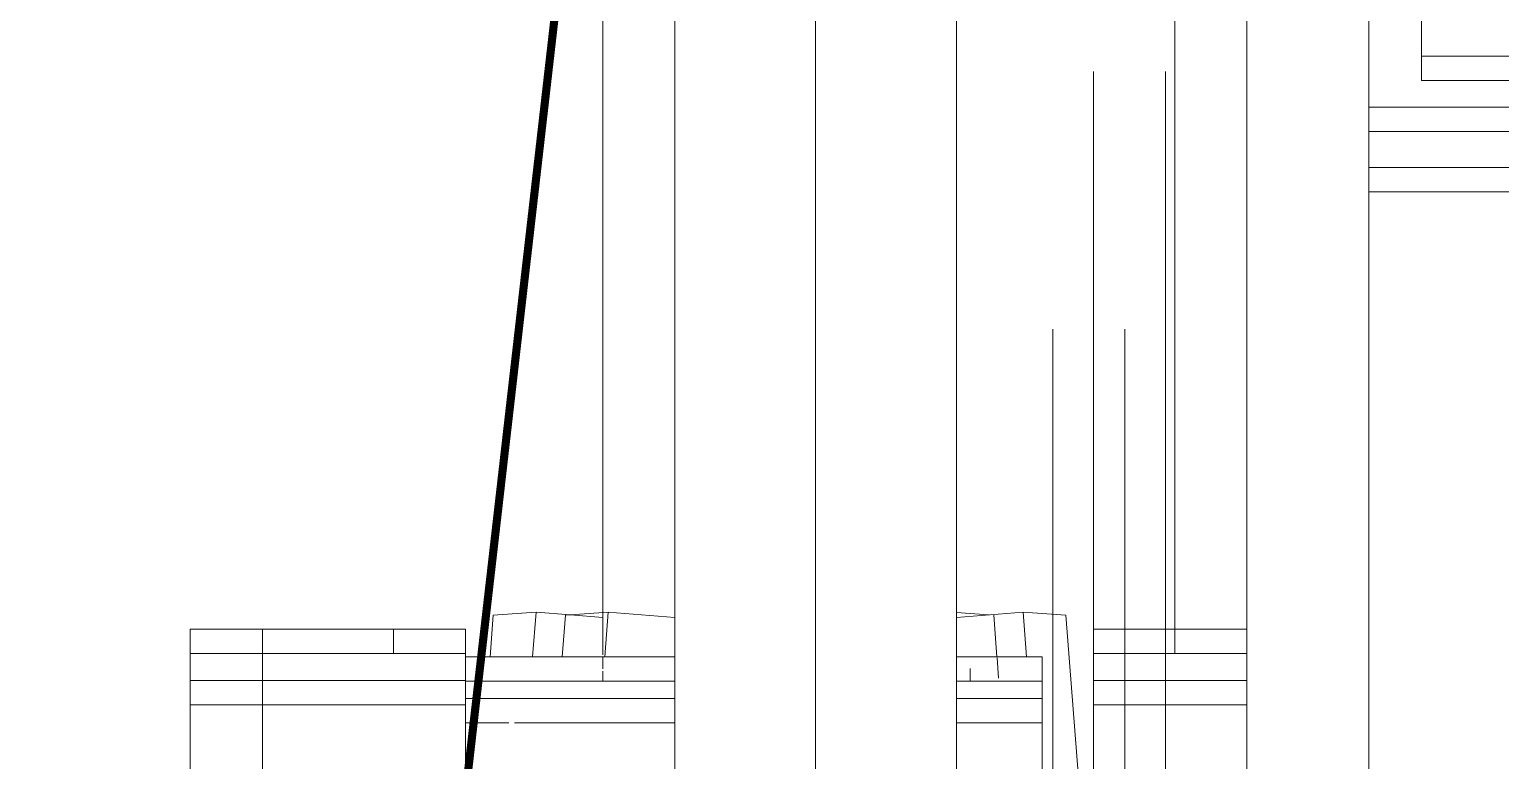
# Model space of a CAD drawing. Header units: millimetres. Extents: x 47511 to 319330, y -16764 to 12078.
# Drawn here: x 98155.7 to 98336.8, y 787.4 to 877.4 of the extents above; entities that cross this region are included whole.
import ezdxf

# ---------------------------------------------------------------- set-up
doc = ezdxf.new("R2010")
doc.units = ezdxf.units.MM
doc.linetypes.add('Dash - Tight', pattern=[4.5, 3, -1.5])
doc.layers.add('A-GENM', color=7, linetype='Continuous', lineweight=5)
doc.layers.add('E-LUM-CIRC', color=5, linetype='Dash - Tight', lineweight=30)
doc.layers.add('G-IMPT', color=7, linetype='Continuous', lineweight=13, true_color=0xc0c0c0)

# ---------------------------------------------------------------- blocks, each defined once
blk = doc.blocks.new('Bicycle_ATB_10197 - Bike ATB2_skp_-8137461-S_1000_LB_Basement')
at = {"layer": 'G-IMPT', "lineweight": 5}
for p, q in [((92.33, 0), (97.98, 0)), ((97.98, 0), (103.28, 0)), ((101.15, 0), (98.33, 0)), ((100.45, 0), (98.42, 0)), ((103.97, 0), (101.43, 0)), ((104.26, 0), (102.35, 0)), ((103.28, 0), (107.75, 0)), ((107.75, 0), (103.97, 0)), ((106.17, 0), (104.26, 0)), ((104.76, 0), (106.17, 0)), ((104.76, 0), (107.75, 0)), ((107.75, 0), (104.76, 0)), ((107.75, 0), (106.17, 0)), ((106.17, 0), (107.75, 0))]:
    blk.add_line(p, q, dxfattribs=at)
at = {"layer": 'G-IMPT', "lineweight": 5, "flags": 128}
for points in [[(75.4, 0), (81.05, 0), (86.69, 0), (92.33, 0)], [(92.69, 0), (89.69, 0), (86.69, 0), (83.69, 0)], [(92.33, 0), (90.92, 0), (89.51, 0), (88.1, 0), (86.69, 0)], [(98.42, 0), (96.39, 0), (94.36, 0), (92.33, 0)], [(98.33, 0), (95.51, 0), (92.69, 0)], [(119.19, 0), (115.38, 0), (111.58, 0), (107.78, 0)], [(107.78, 0), (111.58, 0), (115.38, 0), (119.19, 0)], [(116.8, 0), (114.62, 0), (112.44, 0), (110.26, 0), (108.08, 0)], [(108.08, 0), (110.26, 0), (112.44, 0), (114.62, 0), (116.8, 0)], [(119.19, 0), (113.89, 0), (108.58, 0)], [(108.58, 0), (113.89, 0), (119.19, 0)], [(113.17, 0), (119, 0), (124.83, 0), (130.65, 0), (136.48, 0)], [(136.48, 0), (130.65, 0), (124.83, 0), (119, 0), (113.17, 0)], [(119.17, 0), (117.67, 0), (116.17, 0), (114.67, 0), (113.17, 0)], [(113.17, 0), (114.67, 0), (116.17, 0), (117.67, 0), (119.17, 0)], [(118.68, 0), (118.21, 0), (117.74, 0), (117.27, 0), (116.8, 0)], [(116.8, 0), (117.27, 0), (117.74, 0), (118.21, 0), (118.68, 0)], [(126.3, 0), (124.4, 0), (122.49, 0), (120.58, 0), (118.68, 0)], [(118.68, 0), (120.58, 0), (122.49, 0), (124.4, 0), (126.3, 0)], [(119.17, 0), (119.69, 0), (120.21, 0), (120.74, 0), (121.26, 0)], [(121.26, 0), (120.74, 0), (120.21, 0), (119.69, 0), (119.17, 0)], [(126.3, 0), (127.86, 0), (129.41, 0), (130.97, 0), (132.52, 0)], [(132.52, 0), (130.97, 0), (129.41, 0), (127.86, 0), (126.3, 0)], [(132.52, 0), (135.21, 0), (137.9, 0), (140.58, 0), (143.27, 0)], [(143.27, 0), (140.58, 0), (137.9, 0), (135.21, 0), (132.52, 0)], [(136.48, 0), (139.3, 0), (142.13, 0), (144.95, 0), (147.77, 0)], [(147.77, 0), (144.95, 0), (142.13, 0), (139.3, 0), (136.48, 0)], [(143.27, 0), (142.74, 0), (142.22, 0), (141.69, 0), (141.16, 0)], [(141.16, 0), (142.72, 0), (144.27, 0), (145.83, 0), (147.38, 0)], [(147.38, 0), (145.83, 0), (144.27, 0), (142.72, 0), (141.16, 0)], [(141.16, 0), (141.69, 0), (142.22, 0), (142.74, 0), (143.27, 0)], [(147.38, 0), (148.4, 0), (149.41, 0), (150.43, 0), (151.44, 0)], [(151.44, 0), (150.43, 0), (149.41, 0), (148.4, 0), (147.38, 0)], [(147.77, 0), (148.75, 0), (149.73, 0), (150.71, 0), (151.69, 0)], [(151.69, 0), (150.71, 0), (149.73, 0), (148.75, 0), (147.77, 0)], [(151.44, 0), (154.31, 0), (157.18, 0), (160.05, 0), (162.92, 0)], [(162.92, 0), (160.05, 0), (157.18, 0), (154.31, 0), (151.44, 0)], [(162.92, 0), (161.46, 0), (160, 0), (158.54, 0), (157.08, 0)], [(157.08, 0), (158.1, 0), (159.11, 0), (160.13, 0), (161.14, 0)], [(161.14, 0), (160.13, 0), (159.11, 0), (158.1, 0), (157.08, 0)], [(157.08, 0), (158.54, 0), (160, 0), (161.46, 0), (162.92, 0)], [(161.14, 0), (161.49, 0), (161.85, 0), (162.2, 0), (162.55, 0)], [(162.55, 0), (162.2, 0), (161.85, 0), (161.49, 0), (161.14, 0)], [(162.55, 0), (165.26, 0), (167.96, 0), (170.67, 0), (173.38, 0)], [(173.38, 0), (170.67, 0), (167.96, 0), (165.26, 0), (162.55, 0)], [(173.38, 0), (171.16, 0), (168.94, 0), (166.73, 0), (164.51, 0)], [(164.51, 0), (164.86, 0), (165.21, 0), (165.57, 0), (165.92, 0)], [(165.92, 0), (165.57, 0), (165.21, 0), (164.86, 0), (164.51, 0)], [(164.51, 0), (166.73, 0), (168.94, 0), (171.16, 0), (173.38, 0)]]:
    blk.add_lwpolyline(points, dxfattribs=at)
blk = doc.blocks.new('Bicycle_ATB_10197 - Bike ATB2_skp_-8137463-S_1000_LB_Basement')
at = {"layer": 'G-IMPT', "lineweight": 5}
for p, q in [((486.24, 15), (481.69, 15)), ((481.69, 15), (486.24, 15)), ((490.73, 15), (486.24, 15)), ((486.24, 15), (490.73, 15)), ((504.19, 15), (499.7, 15)), ((499.7, 15), (504.19, 15))]:
    blk.add_line(p, q, dxfattribs=at)
at = {"layer": 'G-IMPT', "lineweight": 5, "flags": 128}
for points in [[(499.59, 15), (495.21, 15), (490.73, 15)], [(490.73, 15), (495.21, 15), (499.59, 15)], [(518.82, 15), (515.16, 15), (511.51, 15), (507.85, 15), (504.19, 15)], [(504.19, 15), (507.85, 15), (511.51, 15), (515.16, 15), (518.82, 15)], [(528.37, 15), (525.98, 15), (523.6, 15), (521.21, 15), (518.82, 15)], [(518.82, 15), (521.21, 15), (523.6, 15), (525.98, 15), (528.37, 15)], [(531.69, 15), (530.86, 15), (530.03, 15), (529.2, 15), (528.37, 15)], [(528.37, 15), (529.2, 15), (530.03, 15), (530.86, 15), (531.69, 15)]]:
    blk.add_lwpolyline(points, dxfattribs=at)
blk.add_blockref('Bicycle_ATB_10197 - Bike ATB2_skp_-8137461-S_1000_LB_Basement', (390, 10))
blk = doc.blocks.new('Bicycle_ATB_10197 - Bike ATB2_skp_pedal-8137455-S_1000_LB_Basement')
at = {"layer": 'G-IMPT', "lineweight": 5}
for p, q in [((0, 110), (0, 118.88)), ((6.32, 118.88), (6.32, 110)), ((6.32, 110), (0, 110)), ((24.5, 110), (6.32, 110))]:
    blk.add_line(p, q, dxfattribs=at)
blk = doc.blocks.new('Bicycle_ATB_10197 - Bike ATB2_skp_-V16-S_1000_LB_Basement')
at = {"layer": 'G-IMPT', "lineweight": 5}
for p, q in [((52.28, 108.02), (55.26, 108.02)), ((55.26, 108.02), (76.99, 108.02)), ((76.99, 105.67), (76.99, 108.02)), ((76.99, 99.14), (76.99, 104.92)), ((55.26, 101.52), (52.28, 101.52)), ((66.26, 101.52), (55.26, 101.52)), ((66.26, 101.52), (63.28, 101.52)), ((63.28, 101.52), (63.28, 99.14)), ((70.71, 101.52), (66.26, 101.52)), ((70.71, 101.52), (66.26, 101.52)), ((70.71, 99.14), (70.71, 101.52)), ((16.7, 6.5), (13.71, 6.5)), ((27.28, 6.5), (16.7, 6.5)), ((23.76, 6.5), (27.28, 6.5)), ((50.71, 6.5), (47.73, 6.5)), ((47.73, 6.5), (50.71, 6.5)), ((63.28, 6.5), (51.24, 6.5)), ((16.7, 0), (13.71, 0)), ((27.28, 0), (16.7, 0)), ((50.71, 0), (47.73, 0)), ((63.28, 0), (51.24, 0))]:
    blk.add_line(p, q, dxfattribs=at)
blk = doc.blocks.new('Bicycle_ATB_10197 - Bike ATB2_skp_pedal-V17-S_1000_LB_Basement')
at = {"layer": 'A-GENM', "flags": 128}
for points in [[(20.96, 135), (23.23, 135), (25.51, 135), (27.78, 135), (30.05, 135)], [(30.05, 135), (30.05, 132.5), (30.05, 130), (30.05, 127.5), (30.05, 126.12)]]:
    blk.add_lwpolyline(points, dxfattribs=at)
at = {"layer": 'G-IMPT', "lineweight": 5}
for p, q in [((33.04, 135), (30.05, 135)), ((36.37, 135), (33.21, 135)), ((36.37, 126.12), (36.37, 135)), ((36.37, 125), (39.35, 125)), ((39.35, 125), (115.9, 125))]:
    blk.add_line(p, q, dxfattribs=at)
at = {"layer": 'G-IMPT', "lineweight": 5, "flags": 128}
for points in [[(20.96, 135), (23.23, 135), (25.51, 135), (27.78, 135), (30.05, 135)], [(30.05, 135), (30.05, 132.5), (30.05, 130), (30.05, 127.5), (30.05, 126.12)]]:
    blk.add_lwpolyline(points, dxfattribs=at)
blk.add_blockref('Bicycle_ATB_10197 - Bike ATB2_skp_-V16-S_1000_LB_Basement', (93.17, 1.98))
blk = doc.blocks.new('Bicycle_ATB_10197 - BikeATB2D_dwg_Bike ATB2_skp_-2260-Ref_ Level-8137506-S_1000_LB_Basement')
at = {"layer": 'G-IMPT', "lineweight": 5}
for p, q in [((49.29, 108.02), (52.28, 108.02)), ((52.28, 101.52), (49.29, 101.52)), ((63.28, 101.52), (63.28, 99.14)), ((76.99, 99.14), (76.99, 0)), ((13.71, 92.64), (13.71, 6.5)), ((13.71, 6.5), (24.29, 6.5)), ((44.74, 6.5), (47.73, 6.5)), ((48.26, 6.5), (60.29, 6.5)), ((13.71, 0), (10.73, 0)), ((24.29, 0), (13.71, 0)), ((47.73, 0), (44.74, 0)), ((60.29, 0), (48.26, 0)), ((76.44, 0), (74, 0))]:
    blk.add_line(p, q, dxfattribs=at)
at = {"layer": 'G-IMPT', "lineweight": 5, "flags": 128}
for points in [[(52.28, 108.02), (76.99, 108.02), (76.99, 99.14)], [(70.71, 99.14), (70.71, 101.52), (52.28, 101.52)]]:
    blk.add_lwpolyline(points, dxfattribs=at)
blk = doc.blocks.new('Bicycle_ATB_10197 - BikeATB2D_dwg_Bike ATB2_skp_pedal-2261-Ref_ Level-8137507-S_1000_LB_Basement')
at = {"layer": 'G-IMPT', "lineweight": 5}
blk.add_line((36.37, 125), (33.38, 125), dxfattribs=at)
at = {"layer": 'G-IMPT', "lineweight": 5, "flags": 128}
for points in [[(0, 126.12), (0, 135), (11.87, 135), (14.14, 135), (16.41, 135), (18.69, 135), (20.96, 135), (23.23, 135), (25.51, 135), (27.78, 135), (30.05, 135), (30.05, 132.5), (30.05, 130), (30.05, 127.5), (30.05, 126.12)], [(30.05, 126.12), (30.05, 127.5), (30.05, 130), (30.05, 132.5), (30.05, 135), (27.78, 135), (25.51, 135), (23.23, 135), (20.96, 135), (18.69, 135), (16.41, 135), (14.14, 135), (11.87, 135), (11.87, 132.5), (11.87, 130), (11.87, 127.5), (11.87, 126.12)], [(36.37, 126.12), (36.37, 135), (33.21, 135), (30.05, 135)], [(115.9, 116.12), (115.9, 117.5), (115.9, 121.25), (115.9, 125), (36.37, 125)]]:
    blk.add_lwpolyline(points, dxfattribs=at)
blk.add_blockref('Bicycle_ATB_10197 - BikeATB2D_dwg_Bike ATB2_skp_-2260-Ref_ Level-8137506-S_1000_LB_Basement', (93.17, 1.98))
blk = doc.blocks.new('Bicycle_ATB_10197 - BikeATB2D_dwg_Bike ATB2_skp_pedal-V7-Ref_ Level-8137509-S_1000_LB_Basement')
at = {"layer": 'G-IMPT', "lineweight": 5}
blk.add_line((6.32, 118.88), (6.32, 110), dxfattribs=at)
at = {"layer": 'G-IMPT', "lineweight": 5, "flags": 128}
for points in [[(0, 118.88), (0, 135), (2.99, 135)], [(24.5, 110), (6.32, 110), (0, 110), (0, 118.88)]]:
    blk.add_lwpolyline(points, dxfattribs=at)
blk = doc.blocks.new('Bicycle_ATB_10197 - BikeATB2D_dwg_Bike ATB2_skp_-2267-Ref_ Level-8137517-S_1000_LB_Basement')
at = {"layer": 'G-IMPT', "lineweight": 5, "flags": 128}
for points in [[(113.17, 0), (119, 0), (124.83, 0), (130.65, 0), (136.48, 0), (139.3, 0), (142.13, 0), (144.95, 0), (147.77, 0), (148.75, 0), (149.73, 0), (150.71, 0), (151.69, 0), (150.71, 0), (149.73, 0), (148.75, 0), (147.77, 0), (144.95, 0), (142.13, 0), (139.3, 0), (136.48, 0), (130.65, 0), (124.83, 0), (119, 0), (113.17, 0), (114.67, 0), (116.17, 0), (117.67, 0), (119.17, 0), (119.69, 0), (120.21, 0), (120.74, 0), (121.26, 0), (120.74, 0), (120.21, 0), (119.69, 0), (119.17, 0), (115.38, 0), (111.58, 0), (107.78, 0), (103.97, 0), (101.15, 0), (98.33, 0), (95.51, 0), (92.69, 0), (89.69, 0), (86.69, 0)], [(62.91, 0), (64.8, 0), (70.1, 0), (75.4, 0), (81.05, 0), (86.69, 0), (92.33, 0), (97.98, 0), (103.28, 0), (108.58, 0), (113.89, 0), (119.19, 0), (117.67, 0), (116.17, 0), (114.67, 0), (113.17, 0)], [(104.76, 0), (108.58, 0), (113.89, 0), (119.19, 0), (115.38, 0), (111.58, 0), (107.78, 0), (104.76, 0), (106.17, 0), (108.08, 0), (110.26, 0), (112.44, 0), (114.62, 0), (116.8, 0), (117.27, 0), (117.74, 0), (118.21, 0), (118.68, 0), (120.58, 0), (122.49, 0), (124.4, 0), (126.3, 0), (127.86, 0), (129.41, 0), (130.97, 0), (132.52, 0), (135.21, 0), (137.9, 0), (140.58, 0), (143.27, 0), (142.74, 0), (142.22, 0), (141.69, 0), (141.16, 0), (142.72, 0), (144.27, 0), (145.83, 0), (147.38, 0), (148.4, 0), (149.41, 0), (150.43, 0), (151.44, 0), (154.31, 0), (157.18, 0), (160.05, 0), (162.92, 0), (161.46, 0), (160, 0), (158.54, 0), (157.08, 0), (158.1, 0), (159.11, 0), (160.13, 0), (161.14, 0), (161.49, 0), (161.85, 0), (162.2, 0), (162.55, 0), (165.26, 0), (167.96, 0), (170.67, 0), (173.38, 0), (171.16, 0), (168.94, 0), (166.73, 0), (164.51, 0), (164.86, 0), (165.21, 0), (165.57, 0), (165.92, 0), (165.57, 0), (165.21, 0), (164.86, 0), (164.51, 0), (166.73, 0), (168.94, 0), (171.16, 0), (173.38, 0), (170.67, 0), (167.96, 0), (165.26, 0), (162.55, 0), (162.2, 0), (161.85, 0), (161.49, 0), (161.14, 0), (160.13, 0), (159.11, 0), (158.1, 0), (157.08, 0), (158.54, 0), (160, 0), (161.46, 0), (162.92, 0), (160.05, 0), (157.18, 0), (154.31, 0), (151.44, 0), (150.43, 0), (149.41, 0), (148.4, 0), (147.38, 0), (145.83, 0), (144.27, 0), (142.72, 0), (141.16, 0), (141.69, 0), (142.22, 0), (142.74, 0), (143.27, 0), (140.58, 0), (137.9, 0), (135.21, 0), (132.52, 0), (130.97, 0), (129.41, 0), (127.86, 0), (126.3, 0), (124.4, 0), (122.49, 0), (120.58, 0), (118.68, 0), (118.21, 0), (117.74, 0), (117.27, 0), (116.8, 0), (114.62, 0), (112.44, 0), (110.26, 0), (108.08, 0), (106.17, 0), (104.26, 0), (102.35, 0), (100.45, 0), (98.42, 0), (96.39, 0), (94.36, 0), (92.33, 0), (90.92, 0), (89.51, 0), (88.1, 0)]]:
    blk.add_lwpolyline(points, dxfattribs=at)
blk = doc.blocks.new('Bicycle_ATB_10197 - BikeATB2D_dwg_Bike ATB2_skp_-2269-Ref_ Level-8137519-S_1000_LB_Basement')
at = {"layer": 'G-IMPT', "lineweight": 5, "flags": 128}
for points in [[(496.6, 15), (495.21, 15), (490.73, 15), (486.24, 15), (481.46, 15), (476.69, 15), (471.91, 15), (467.14, 15), (462.65, 15), (458.16, 15), (453.68, 15), (450.44, 15)], [(451.43, 15), (453.68, 15), (455.92, 15), (458.16, 15), (460.41, 15), (462.65, 15), (464.89, 15), (467.14, 15), (471.91, 15), (476.69, 15), (481.46, 15), (486.24, 15), (490.73, 15), (495.21, 15), (496.6, 15)], [(531.69, 15), (530.86, 15), (530.03, 15), (529.2, 15), (528.37, 15), (525.98, 15), (523.6, 15), (521.21, 15), (518.82, 15), (515.16, 15), (511.51, 15), (507.85, 15), (504.19, 15), (499.7, 15), (496.6, 15)], [(496.6, 15), (499.7, 15), (504.19, 15), (507.85, 15), (511.51, 15), (515.16, 15), (518.82, 15), (521.21, 15), (523.6, 15), (525.98, 15), (528.37, 15), (529.2, 15), (530.03, 15), (530.86, 15), (531.69, 15)]]:
    blk.add_lwpolyline(points, dxfattribs=at)
blk.add_blockref('Bicycle_ATB_10197 - BikeATB2D_dwg_Bike ATB2_skp_-2267-Ref_ Level-8137517-S_1000_LB_Basement', (390, 10))
blk = doc.blocks.new('Bicycle_ATB_10197 - BikeATB2D_dwg_Bike ATB2_skp_-2275-Ref_ Level-8137524-S_1000_LB_Basement')
at = {"layer": 'G-IMPT', "lineweight": 5}
for p, q in [((743.75, 24.49), (743.75, 21.43)), ((743.75, 21.43), (743.75, 16.24)), ((743.75, 16.16), (743.75, 12.55)), ((743.75, 12.55), (743.75, 7.59)), ((743.75, -35.93), (743.75, -37.63)), ((742.3, -37.63), (740.76, -37.63))]:
    blk.add_line(p, q, dxfattribs=at)
blk = doc.blocks.new('Bicycle_ATB_10197 - BikeATB2D_dwg_Bike ATB2_skp_-2280-Ref_ Level-8137529-S_1000_LB_Basement')
at = {"layer": 'G-IMPT', "lineweight": 5}
for p, q in [((430.78, 31.94), (430.49, 27.98)), ((430.45, 27.34), (425.31, 26.94)), ((425.21, 26.93), (422.69, 26.74))]:
    blk.add_line(p, q, dxfattribs=at)
blk = doc.blocks.new('Bicycle_ATB_10197 - BikeATB2D_dwg_Bike ATB2_skp_-2281-Ref_ Level-8137530-S_1000_LB_Basement')
at = {"layer": 'G-IMPT', "lineweight": 5}
for p, q in [((430.83, 83.68), (425.31, 84.11)), ((430.18, 75.46), (430.49, 79.42))]:
    blk.add_line(p, q, dxfattribs=at)
at = {"layer": 'G-IMPT', "lineweight": 5, "flags": 128}
blk.add_lwpolyline([(430.49, 79.42), (430.83, 83.68), (430.45, 88.94), (425.31, 89.34)], dxfattribs=at)
blk = doc.blocks.new('Bicycle_ATB_10197 - BikeATB2D_dwg_Bike ATB2_skp_-2285-Ref_ Level-8137533-S_1000_LB_Basement')
at = {"layer": 'G-IMPT', "lineweight": 5}
for p, q in [((741.98, 2534.03), (740.76, 2534.03)), ((743.75, 2534.03), (742.3, 2534.03)), ((749.21, 2534.03), (743.99, 2534.03)), ((1093.37, 2534.03), (749.21, 2534.03))]:
    blk.add_line(p, q, dxfattribs=at)
blk = doc.blocks.new('Bicycle_ATB_10197 - BikeATB2D_dwg_Bike ATB2_skp_-2286-Ref_ Level-8137534-S_1000_LB_Basement')
for name, p in [('Bicycle_ATB_10197 - BikeATB2D_dwg_Bike ATB2_skp_-2281-Ref_ Level-8137530-S_1000_LB_Basement', (0, 0)), ('Bicycle_ATB_10197 - BikeATB2D_dwg_Bike ATB2_skp_-2285-Ref_ Level-8137533-S_1000_LB_Basement', (-318.44, -2458.57)), ('Bicycle_ATB_10197 - BikeATB2D_dwg_Bike ATB2_skp_-2280-Ref_ Level-8137529-S_1000_LB_Basement', (0, 0))]:
    blk.add_blockref(name, p)
blk = doc.blocks.new('Bicycle_ATB_10197 - BikeATB2D_dwg-8137488-S_1000_LB_Basement')
at = {"zscale": -1, "rotation": 180}
blk.add_blockref('Bicycle_ATB_10197 - BikeATB2D_dwg_Bike ATB2_skp_pedal-V7-Ref_ Level-8137509-S_1000_LB_Basement', (-238.09, 178.1), dxfattribs=at)
for name, p in [('Bicycle_ATB_10197 - BikeATB2D_dwg_Bike ATB2_skp_-2286-Ref_ Level-8137534-S_1000_LB_Basement', (-666.82, -58.14)), ('Bicycle_ATB_10197 - BikeATB2D_dwg_Bike ATB2_skp_-2275-Ref_ Level-8137524-S_1000_LB_Basement', (-985.25, 9.73)), ('Bicycle_ATB_10197 - BikeATB2D_dwg_Bike ATB2_skp_-2269-Ref_ Level-8137519-S_1000_LB_Basement', (-732.85, -53.08)), ('Bicycle_ATB_10197 - BikeATB2D_dwg_Bike ATB2_skp_pedal-2261-Ref_ Level-8137507-S_1000_LB_Basement', (-274.46, -178.08))]:
    blk.add_blockref(name, p)
blk = doc.blocks.new('Bicycle_ATB_10197 - Bicycle_ATB_10197-8136418-S_1000_LB_Basement')
at = {"layer": 'A-GENM'}
for p, q in [((-240.29, 17.32), (-241.51, 17.32)), ((-238.52, 17.32), (-239.97, 17.32)), ((-233.65, 17.32), (-238.27, 17.32)), ((-123, 17.32), (-233.05, 17.32))]:
    blk.add_line(p, q, dxfattribs=at)
for name, p in [('Bicycle_ATB_10197 - BikeATB2D_dwg-8137488-S_1000_LB_Basement', (2.99, 0)), ('Bicycle_ATB_10197 - Bike ATB2_skp_-8137463-S_1000_LB_Basement', (-732.85, -53.08)), ('Bicycle_ATB_10197 - Bike ATB2_skp_pedal-V17-S_1000_LB_Basement', (-274.46, -178.08))]:
    blk.add_blockref(name, p)
at = {"zscale": -1, "rotation": 180}
blk.add_blockref('Bicycle_ATB_10197 - Bike ATB2_skp_pedal-8137455-S_1000_LB_Basement', (-238.09, 178.1), dxfattribs=at)
blk = doc.blocks.new('Bicycle_ATB_10197 - Bike ATB2_skp_-8137469-S_1000_LB_Basement')
at = {"layer": 'G-IMPT', "lineweight": 5}
for p, q in [((-271.05, 33.63), (-271.05, 43.1)), ((-261.41, 43.1), (-261.41, 18)), ((-246.64, 43.1), (-246.64, 37.79)), ((-241.51, 43.1), (-241.51, 17.32)), ((-246.64, 37.09), (-246.64, 17.32)), ((-271.05, 28.5), (-271.05, 33.63)), ((-271.05, 18.07), (-271.05, 28.24)), ((-271.05, -27.74), (-271.05, -18.07)), ((-261.41, -18), (-261.41, -20.52)), ((-246.64, -17.32), (-246.64, -27.9)), ((-241.51, -17.32), (-241.51, -27.9)), ((-261.41, -21.07), (-261.41, -27.9)), ((-268.06, -27.9), (-269.9, -27.9)), ((-264.5, -27.9), (-268.06, -27.9)), ((-261.41, -27.9), (-264.5, -27.9)), ((-246.64, -27.9), (-261.41, -27.9)), ((-241.51, -27.9), (-246.64, -27.9))]:
    blk.add_line(p, q, dxfattribs=at)
at = {"layer": 'G-IMPT', "lineweight": 5, "flags": 128}
blk.add_lwpolyline([(-262.59, 43.1), (-263.82, 43.1), (-266.23, 43.1), (-267.45, 43.1)], dxfattribs=at)
blk = doc.blocks.new('Bicycle_ATB_10197 - Bike ATB2_skp_-V33-S_1000_LB_Basement')
at = {"layer": 'G-IMPT', "lineweight": 5}
for p, q in [((103.97, 0), (101.43, 0)), ((107.75, 0), (103.97, 0)), ((104.76, 0), (107.75, 0)), ((107.75, 0), (104.76, 0))]:
    blk.add_line(p, q, dxfattribs=at)
at = {"layer": 'G-IMPT', "lineweight": 5, "flags": 128}
for points in [[(75.4, 0), (81.05, 0), (86.69, 0), (92.33, 0), (97.98, 0)], [(92.69, 0), (89.69, 0), (86.69, 0), (83.69, 0)], [(92.33, 0), (90.92, 0), (89.51, 0), (88.1, 0), (86.69, 0)], [(100.45, 0), (98.42, 0), (96.39, 0), (94.36, 0), (92.33, 0)], [(101.15, 0), (98.33, 0), (95.51, 0), (92.69, 0)], [(97.98, 0), (103.28, 0), (107.75, 0)], [(107.75, 0), (106.17, 0), (104.26, 0), (102.35, 0)], [(104.76, 0), (106.17, 0), (107.75, 0)], [(119.19, 0), (115.38, 0), (111.58, 0), (107.78, 0)], [(107.78, 0), (111.58, 0), (115.38, 0), (119.19, 0)], [(116.8, 0), (114.62, 0), (112.44, 0), (110.26, 0), (108.08, 0)], [(108.08, 0), (110.26, 0), (112.44, 0), (114.62, 0), (116.8, 0)], [(119.19, 0), (113.89, 0), (108.58, 0)], [(108.58, 0), (113.89, 0), (119.19, 0)], [(113.17, 0), (119, 0), (124.83, 0), (130.65, 0), (136.48, 0)], [(136.48, 0), (130.65, 0), (124.83, 0), (119, 0), (113.17, 0)], [(119.17, 0), (117.67, 0), (116.17, 0), (114.67, 0), (113.17, 0)], [(113.17, 0), (114.67, 0), (116.17, 0), (117.67, 0), (119.17, 0)], [(118.68, 0), (118.21, 0), (117.74, 0), (117.27, 0), (116.8, 0)], [(116.8, 0), (117.27, 0), (117.74, 0), (118.21, 0), (118.68, 0)], [(126.3, 0), (124.4, 0), (122.49, 0), (120.58, 0), (118.68, 0)], [(118.68, 0), (120.58, 0), (122.49, 0), (124.4, 0), (126.3, 0)], [(119.17, 0), (119.69, 0), (120.21, 0), (120.74, 0), (121.26, 0)], [(121.26, 0), (120.74, 0), (120.21, 0), (119.69, 0), (119.17, 0)], [(126.3, 0), (127.86, 0), (129.41, 0), (130.97, 0), (132.52, 0)], [(132.52, 0), (130.97, 0), (129.41, 0), (127.86, 0), (126.3, 0)], [(132.52, 0), (135.21, 0), (137.9, 0), (140.58, 0), (143.27, 0)], [(143.27, 0), (140.58, 0), (137.9, 0), (135.21, 0), (132.52, 0)], [(136.48, 0), (139.3, 0), (142.13, 0), (144.95, 0), (147.77, 0)], [(147.77, 0), (144.95, 0), (142.13, 0), (139.3, 0), (136.48, 0)], [(143.27, 0), (142.74, 0), (142.22, 0), (141.69, 0), (141.16, 0)], [(141.16, 0), (142.72, 0), (144.27, 0), (145.83, 0), (147.38, 0)], [(147.38, 0), (145.83, 0), (144.27, 0), (142.72, 0), (141.16, 0)], [(141.16, 0), (141.69, 0), (142.22, 0), (142.74, 0), (143.27, 0)], [(147.38, 0), (148.4, 0), (149.41, 0), (150.43, 0), (151.44, 0)], [(151.44, 0), (150.43, 0), (149.41, 0), (148.4, 0), (147.38, 0)], [(147.77, 0), (148.75, 0), (149.73, 0), (150.71, 0), (151.69, 0)], [(151.69, 0), (150.71, 0), (149.73, 0), (148.75, 0), (147.77, 0)], [(151.44, 0), (154.31, 0), (157.18, 0), (160.05, 0), (162.92, 0)], [(162.92, 0), (160.05, 0), (157.18, 0), (154.31, 0), (151.44, 0)], [(162.92, 0), (161.46, 0), (160, 0), (158.54, 0), (157.08, 0)], [(157.08, 0), (158.1, 0), (159.11, 0), (160.13, 0), (161.14, 0)], [(161.14, 0), (160.13, 0), (159.11, 0), (158.1, 0), (157.08, 0)], [(157.08, 0), (158.54, 0), (160, 0), (161.46, 0), (162.92, 0)], [(161.14, 0), (161.49, 0), (161.85, 0), (162.2, 0), (162.55, 0)], [(162.55, 0), (162.2, 0), (161.85, 0), (161.49, 0), (161.14, 0)], [(162.55, 0), (165.26, 0), (167.96, 0), (170.67, 0), (173.38, 0)], [(173.38, 0), (170.67, 0), (167.96, 0), (165.26, 0), (162.55, 0)], [(173.38, 0), (171.16, 0), (168.94, 0), (166.73, 0), (164.51, 0)], [(164.51, 0), (164.86, 0), (165.21, 0), (165.57, 0), (165.92, 0)], [(165.92, 0), (165.57, 0), (165.21, 0), (164.86, 0), (164.51, 0)], [(164.51, 0), (166.73, 0), (168.94, 0), (171.16, 0), (173.38, 0)]]:
    blk.add_lwpolyline(points, dxfattribs=at)
blk = doc.blocks.new('Bicycle_ATB_10197 - Bike ATB2_skp_-V35-S_1000_LB_Basement')
at = {"layer": 'G-IMPT', "lineweight": 5, "flags": 128}
for points in [[(486.24, 15), (481.46, 15), (476.69, 15), (471.91, 15), (467.14, 15)], [(467.14, 15), (471.91, 15), (476.69, 15), (481.46, 15), (486.24, 15)], [(504.19, 15), (499.7, 15), (495.21, 15), (490.73, 15), (486.24, 15)], [(486.24, 15), (490.73, 15), (495.21, 15), (499.7, 15), (504.19, 15)], [(518.82, 15), (515.16, 15), (511.51, 15), (507.85, 15), (504.19, 15)], [(504.19, 15), (507.85, 15), (511.51, 15), (515.16, 15), (518.82, 15)], [(528.37, 15), (525.98, 15), (523.6, 15), (521.21, 15), (518.82, 15)], [(518.82, 15), (521.21, 15), (523.6, 15), (525.98, 15), (528.37, 15)], [(531.69, 15), (530.86, 15), (530.03, 15), (529.2, 15), (528.37, 15)], [(528.37, 15), (529.2, 15), (530.03, 15), (530.86, 15), (531.69, 15)]]:
    blk.add_lwpolyline(points, dxfattribs=at)
blk.add_blockref('Bicycle_ATB_10197 - Bike ATB2_skp_-V33-S_1000_LB_Basement', (390, 10))
blk = doc.blocks.new('Bicycle_ATB_10197 - Bike ATB2_skp_pedal-V38-S_1000_LB_Basement')
at = {"layer": 'G-IMPT', "lineweight": 5}
for p, q in [((0, 110), (0, 135)), ((0.42, 135), (5.55, 135)), ((6.32, 135), (6.32, 110)), ((24.5, 135), (6.32, 135)), ((6.32, 110), (0, 110)), ((24.5, 110), (6.32, 110))]:
    blk.add_line(p, q, dxfattribs=at)
blk = doc.blocks.new('Bicycle_ATB_10197 - Bike ATB2_skp_-V39-S_1000_LB_Basement')
at = {"layer": 'G-IMPT', "lineweight": 5}
for p, q in [((0, 108.02), (2.99, 108.02)), ((2.99, 108.02), (0, 108.02)), ((0, 108.02), (0, 0)), ((2.99, 108.02), (7.44, 108.02)), ((12.47, 108.02), (2.99, 108.02)), ((7.44, 108.02), (44.84, 108.02)), ((7.44, 108.02), (7.44, 0)), ((44.84, 108.02), (47.15, 108.02)), ((47.23, 108.02), (50.13, 108.02)), ((51.24, 108.02), (55.26, 108.02)), ((55.26, 108.02), (76.99, 108.02)), ((76.99, 0), (76.99, 108.02)), ((30.27, 101.52), (13.71, 101.52)), ((13.71, 6.5), (13.71, 101.52)), ((23.76, 101.52), (27.28, 101.52)), ((28.95, 101.52), (30.27, 101.52)), ((28.95, 101.52), (30.27, 101.52)), ((50.71, 101.52), (30.27, 101.52)), ((33.95, 101.52), (36.51, 101.52)), ((33.95, 101.52), (36.51, 101.52)), ((47.73, 101.52), (50.71, 101.52)), ((66.26, 101.52), (51.24, 101.52)), ((66.26, 101.52), (63.28, 101.52)), ((63.28, 101.52), (63.28, 6.5)), ((70.71, 101.52), (66.26, 101.52)), ((70.71, 101.52), (66.26, 101.52)), ((70.71, 6.5), (70.71, 101.52)), ((30.27, 6.5), (13.71, 6.5)), ((23.76, 6.5), (27.28, 6.5)), ((27.28, 6.5), (30.27, 6.5)), ((30.27, 6.5), (33.95, 6.5)), ((36.94, 6.5), (30.27, 6.5)), ((33.95, 6.5), (36.94, 6.5)), ((37.5, 6.5), (44.18, 6.5)), ((50.71, 6.5), (37.5, 6.5)), ((44.18, 6.5), (47.16, 6.5)), ((47.73, 6.5), (50.71, 6.5)), ((66.26, 6.5), (51.24, 6.5)), ((63.28, 6.5), (66.26, 6.5)), ((66.26, 6.5), (70.71, 6.5)), ((70.71, 6.5), (66.26, 6.5)), ((2.99, 0), (0, 0)), ((7.44, 0), (2.99, 0)), ((30.27, 0), (7.44, 0)), ((36.94, 0), (30.27, 0)), ((50.71, 0), (37.5, 0)), ((76.99, 0), (51.24, 0))]:
    blk.add_line(p, q, dxfattribs=at)
at = {"layer": 'G-IMPT', "lineweight": 5, "flags": 128}
for points in [[(30.62, 101.52), (32.29, 101.52), (33.95, 101.52)], [(30.62, 101.52), (32.29, 101.52), (33.95, 101.52)], [(36.94, 101.52), (39.07, 101.52), (41.62, 101.52), (44.18, 101.52)], [(36.94, 101.52), (39.07, 101.52), (41.62, 101.52), (44.18, 101.52)]]:
    blk.add_lwpolyline(points, dxfattribs=at)
blk = doc.blocks.new('Bicycle_ATB_10197 - Bike ATB2_skp_pedal-V40-S_1000_LB_Basement')
at = {"layer": 'A-GENM', "flags": 128}
for points in [[(20.96, 135), (23.23, 135), (25.51, 135), (27.78, 135), (30.05, 135)], [(30.05, 135), (30.05, 132.5), (30.05, 130), (30.05, 127.5), (30.05, 125)]]:
    blk.add_lwpolyline(points, dxfattribs=at)
at = {"layer": 'G-IMPT', "lineweight": 5}
for p, q in [((33.04, 135), (30.05, 135)), ((36.37, 135), (33.21, 135)), ((36.37, 125), (36.37, 135)), ((14.86, 125), (39.35, 125)), ((39.35, 125), (115.9, 125)), ((93.17, 110), (11.87, 110)), ((96.15, 110), (93.17, 110)), ((105.63, 110), (96.15, 110)), ((115.9, 110), (105.63, 110))]:
    blk.add_line(p, q, dxfattribs=at)
at = {"layer": 'G-IMPT', "lineweight": 5, "flags": 128}
for points in [[(20.96, 135), (23.23, 135), (25.51, 135), (27.78, 135), (30.05, 135)], [(30.05, 135), (30.05, 132.5), (30.05, 130), (30.05, 127.5), (30.05, 125)]]:
    blk.add_lwpolyline(points, dxfattribs=at)
blk.add_blockref('Bicycle_ATB_10197 - Bike ATB2_skp_-V39-S_1000_LB_Basement', (93.17, 1.98))
blk = doc.blocks.new('Bicycle_ATB_10197 - BikeATB2D_dwg_Bike ATB2_skp_-2260-Ref_ Level-V63-S_1000_LB_Basement')
at = {"layer": 'G-IMPT', "lineweight": 5}
for p, q in [((7.44, 108.02), (7.44, 0)), ((63.28, 101.52), (63.28, 6.5))]:
    blk.add_line(p, q, dxfattribs=at)
at = {"layer": 'G-IMPT', "lineweight": 5, "flags": 128}
blk.add_lwpolyline([(43.45, 108.02), (47.15, 108.02), (76.99, 108.02), (76.99, 0), (7.44, 0), (0, 0), (0, 108.02), (7.44, 108.02), (40.49, 108.02)], dxfattribs=at)
blk.add_lwpolyline([(13.71, 6.5), (70.71, 6.5), (70.71, 101.52), (13.71, 101.52)], close=True, dxfattribs=at)
blk = doc.blocks.new('Bicycle_ATB_10197 - BikeATB2D_dwg_Bike ATB2_skp_pedal-2261-Ref_ Level-V64-S_1000_LB_Basement')
at = {"layer": 'G-IMPT', "lineweight": 5, "flags": 128}
for points in [[(93.17, 110), (11.87, 110)], [(18.69, 135), (20.96, 135), (23.23, 135), (25.51, 135), (27.78, 135), (30.05, 135), (30.05, 132.5), (30.05, 130), (30.05, 127.5), (30.05, 125), (30.05, 127.5), (30.05, 130), (30.05, 132.5), (30.05, 135), (27.78, 135), (25.51, 135), (23.23, 135), (20.96, 135), (18.69, 135)], [(36.37, 125), (36.37, 135), (33.21, 135), (30.05, 135)], [(115.9, 110), (115.9, 113.75), (115.9, 117.5), (115.9, 121.25), (115.9, 125), (11.87, 125), (11.87, 110)]]:
    blk.add_lwpolyline(points, dxfattribs=at)
blk.add_blockref('Bicycle_ATB_10197 - BikeATB2D_dwg_Bike ATB2_skp_-2260-Ref_ Level-V63-S_1000_LB_Basement', (93.17, 1.98))
blk = doc.blocks.new('Bicycle_ATB_10197 - BikeATB2D_dwg_Bike ATB2_skp_pedal-V7-Ref_ Level-V66-S_1000_LB_Basement')
at = {"layer": 'G-IMPT', "lineweight": 5}
for p, q in [((3.41, 135), (6.32, 135)), ((6.32, 135), (6.32, 110))]:
    blk.add_line(p, q, dxfattribs=at)
at = {"layer": 'G-IMPT', "lineweight": 5, "flags": 128}
for points in [[(24.5, 110), (6.32, 110), (0, 110), (0, 135), (3.41, 135)], [(32.34, 135), (24.5, 135), (6.32, 135)]]:
    blk.add_lwpolyline(points, dxfattribs=at)
blk = doc.blocks.new('Bicycle_ATB_10197 - BikeATB2D_dwg_Bike ATB2_skp_-2267-Ref_ Level-V77-S_1000_LB_Basement')
at = {"layer": 'G-IMPT', "lineweight": 5, "flags": 128}
for points in [[(104.76, 0), (108.58, 0), (113.89, 0), (119.19, 0), (115.38, 0), (111.58, 0), (107.78, 0), (104.76, 0), (106.17, 0), (108.08, 0), (110.26, 0), (112.44, 0), (114.62, 0), (116.8, 0), (117.27, 0), (117.74, 0), (118.21, 0), (118.68, 0), (120.58, 0), (122.49, 0), (124.4, 0), (126.3, 0), (127.86, 0), (129.41, 0), (130.97, 0), (132.52, 0), (135.21, 0), (137.9, 0), (140.58, 0), (143.27, 0), (142.74, 0), (142.22, 0), (141.69, 0), (141.16, 0), (142.72, 0), (144.27, 0), (145.83, 0), (147.38, 0), (148.4, 0), (149.41, 0), (150.43, 0), (151.44, 0), (154.31, 0), (157.18, 0), (160.05, 0), (162.92, 0), (161.46, 0), (160, 0), (158.54, 0), (157.08, 0), (158.1, 0), (159.11, 0), (160.13, 0), (161.14, 0), (161.49, 0), (161.85, 0), (162.2, 0), (162.55, 0), (165.26, 0), (167.96, 0), (170.67, 0), (173.38, 0), (171.16, 0), (168.94, 0), (166.73, 0), (164.51, 0), (164.86, 0), (165.21, 0), (165.57, 0), (165.92, 0), (165.57, 0), (165.21, 0), (164.86, 0), (164.51, 0), (166.73, 0), (168.94, 0), (171.16, 0), (173.38, 0), (170.67, 0), (167.96, 0), (165.26, 0), (162.55, 0), (162.2, 0), (161.85, 0), (161.49, 0), (161.14, 0), (160.13, 0), (159.11, 0), (158.1, 0), (157.08, 0), (158.54, 0), (160, 0), (161.46, 0), (162.92, 0), (160.05, 0), (157.18, 0), (154.31, 0), (151.44, 0), (150.43, 0), (149.41, 0), (148.4, 0), (147.38, 0), (145.83, 0), (144.27, 0), (142.72, 0), (141.16, 0), (141.69, 0), (142.22, 0), (142.74, 0), (143.27, 0), (140.58, 0), (137.9, 0), (135.21, 0), (132.52, 0), (130.97, 0), (129.41, 0), (127.86, 0), (126.3, 0), (124.4, 0), (122.49, 0), (120.58, 0), (118.68, 0), (118.21, 0), (117.74, 0), (117.27, 0), (116.8, 0), (114.62, 0), (112.44, 0), (110.26, 0), (108.08, 0), (106.17, 0), (104.26, 0), (102.35, 0), (100.45, 0), (98.42, 0), (96.39, 0), (94.36, 0), (92.33, 0), (90.92, 0), (89.51, 0), (88.1, 0)], [(86.69, 0), (92.33, 0), (97.98, 0), (103.28, 0), (108.58, 0), (113.89, 0), (119.19, 0), (117.67, 0), (116.17, 0), (114.67, 0), (113.17, 0), (119, 0), (124.83, 0), (130.65, 0), (136.48, 0), (139.3, 0), (142.13, 0), (144.95, 0), (147.77, 0), (148.75, 0), (149.73, 0), (150.71, 0), (151.69, 0), (150.71, 0), (149.73, 0), (148.75, 0), (147.77, 0), (144.95, 0), (142.13, 0), (139.3, 0), (136.48, 0), (130.65, 0), (124.83, 0), (119, 0), (113.17, 0), (114.67, 0), (116.17, 0), (117.67, 0), (119.17, 0), (119.69, 0), (120.21, 0), (120.74, 0), (121.26, 0), (120.74, 0), (120.21, 0), (119.69, 0), (119.17, 0), (115.38, 0), (111.58, 0), (107.78, 0), (103.97, 0), (101.15, 0), (98.33, 0), (95.51, 0), (92.69, 0), (89.69, 0), (86.69, 0)]]:
    blk.add_lwpolyline(points, dxfattribs=at)
blk = doc.blocks.new('Bicycle_ATB_10197 - BikeATB2D_dwg_Bike ATB2_skp_-2269-Ref_ Level-V79-S_1000_LB_Basement')
at = {"layer": 'G-IMPT', "lineweight": 5, "flags": 128}
blk.add_lwpolyline([(476.69, 15), (481.46, 15), (486.24, 15), (490.73, 15), (495.21, 15), (499.7, 15), (504.19, 15), (507.85, 15), (511.51, 15), (515.16, 15), (518.82, 15), (521.21, 15), (523.6, 15), (525.98, 15), (528.37, 15), (529.2, 15), (530.03, 15), (530.86, 15), (531.69, 15), (530.86, 15), (530.03, 15), (529.2, 15), (528.37, 15), (525.98, 15), (523.6, 15), (521.21, 15), (518.82, 15), (515.16, 15), (511.51, 15), (507.85, 15), (504.19, 15), (499.7, 15), (495.21, 15), (490.73, 15), (486.24, 15), (481.46, 15), (476.69, 15)], dxfattribs=at)
blk.add_blockref('Bicycle_ATB_10197 - BikeATB2D_dwg_Bike ATB2_skp_-2267-Ref_ Level-V77-S_1000_LB_Basement', (390, 10))
blk = doc.blocks.new('Bicycle_ATB_10197 - BikeATB2D_dwg_Bike ATB2_skp_-2275-Ref_ Level-V84-S_1000_LB_Basement')
at = {"layer": 'G-IMPT', "lineweight": 5}
for p, q in [((714.2, 23.77), (714.2, 33.37)), ((723.85, 33.37), (723.85, 8.27)), ((738.62, 33.37), (738.62, 7.59)), ((743.75, 33.37), (743.75, 21.43)), ((714.2, 8.27), (714.2, 23.77)), ((743.75, 21.43), (743.75, 16.24)), ((743.75, 16.16), (743.75, 7.59)), ((738.62, -27.05), (738.62, -37.63)), ((743.75, -27.05), (743.75, -35.7)), ((714.2, -37.48), (714.2, -27.73)), ((723.85, -27.73), (723.85, -37.63)), ((743.75, -35.74), (743.75, -37.63)), ((717.76, -37.63), (714.2, -37.63))]:
    blk.add_line(p, q, dxfattribs=at)
at = {"layer": 'G-IMPT', "lineweight": 5, "flags": 128}
blk.add_lwpolyline([(743.75, -37.63), (738.62, -37.63), (723.85, -37.63), (717.76, -37.63)], dxfattribs=at)
blk = doc.blocks.new('Bicycle_ATB_10197 - BikeATB2D_dwg_Bike ATB2_skp_-2280-Ref_ Level-V89-S_1000_LB_Basement')
at = {"layer": 'G-IMPT', "lineweight": 5}
blk.add_line((430.83, 32.6), (425.31, 32.17), dxfattribs=at)
at = {"layer": 'G-IMPT', "lineweight": 5, "flags": 128}
blk.add_lwpolyline([(430.18, 40.82), (430.83, 32.6), (430.45, 27.34), (186.03, 8.28)], dxfattribs=at)
blk = doc.blocks.new('Bicycle_ATB_10197 - BikeATB2D_dwg_Bike ATB2_skp_-2281-Ref_ Level-V90-S_1000_LB_Basement')
at = {"layer": 'G-IMPT', "lineweight": 5}
blk.add_line((430.83, 83.68), (425.31, 84.11), dxfattribs=at)
at = {"layer": 'G-IMPT', "lineweight": 5, "flags": 128}
blk.add_lwpolyline([(430.18, 75.46), (430.83, 83.68), (430.45, 88.94), (425.31, 89.34)], dxfattribs=at)
blk = doc.blocks.new('Bicycle_ATB_10197 - BikeATB2D_dwg_Bike ATB2_skp_-2285-Ref_ Level-V93-S_1000_LB_Basement')
at = {"layer": 'G-IMPT', "lineweight": 5}
for p, q in [((1093.37, 2534.03), (609.33, 2534.03)), ((619.9, 2516.71), (1081.32, 2516.71)), ((609.33, 2499.39), (1093.37, 2499.39))]:
    blk.add_line(p, q, dxfattribs=at)
blk = doc.blocks.new('Bicycle_ATB_10197 - BikeATB2D_dwg_Bike ATB2_skp_-2286-Ref_ Level-V94-S_1000_LB_Basement')
for name, p in [('Bicycle_ATB_10197 - BikeATB2D_dwg_Bike ATB2_skp_-2281-Ref_ Level-V90-S_1000_LB_Basement', (0, 0)), ('Bicycle_ATB_10197 - BikeATB2D_dwg_Bike ATB2_skp_-2285-Ref_ Level-V93-S_1000_LB_Basement', (-318.44, -2458.57)), ('Bicycle_ATB_10197 - BikeATB2D_dwg_Bike ATB2_skp_-2280-Ref_ Level-V89-S_1000_LB_Basement', (0, 0))]:
    blk.add_blockref(name, p)
blk = doc.blocks.new('Bicycle_ATB_10197 - BikeATB2D_dwg-V95-S_1000_LB_Basement')
at = {"zscale": -1, "rotation": 180}
blk.add_blockref('Bicycle_ATB_10197 - BikeATB2D_dwg_Bike ATB2_skp_pedal-V7-Ref_ Level-V66-S_1000_LB_Basement', (-238.09, 178.1), dxfattribs=at)
for name, p in [('Bicycle_ATB_10197 - BikeATB2D_dwg_Bike ATB2_skp_-2286-Ref_ Level-V94-S_1000_LB_Basement', (-666.82, -58.14)), ('Bicycle_ATB_10197 - BikeATB2D_dwg_Bike ATB2_skp_-2275-Ref_ Level-V84-S_1000_LB_Basement', (-985.25, 9.73)), ('Bicycle_ATB_10197 - BikeATB2D_dwg_Bike ATB2_skp_-2269-Ref_ Level-V79-S_1000_LB_Basement', (-732.85, -53.08)), ('Bicycle_ATB_10197 - BikeATB2D_dwg_Bike ATB2_skp_pedal-2261-Ref_ Level-V64-S_1000_LB_Basement', (-274.46, -178.08))]:
    blk.add_blockref(name, p)
blk = doc.blocks.new('Bicycle_ATB_10197 - Bicycle_ATB_10197-V96-S_1000_LB_Basement')
at = {"layer": 'A-GENM'}
for p, q in [((-233.65, 17.32), (-377.04, 17.32)), ((111.1, 17.32), (-233.65, 17.32)), ((-362.37, 0), (99.06, 0)), ((-372.93, -17.32), (-238.71, -17.32)), ((-238.52, -17.32), (-233.65, -17.32)), ((-233.65, -17.32), (115.47, -17.32))]:
    blk.add_line(p, q, dxfattribs=at)
for name, p in [('Bicycle_ATB_10197 - BikeATB2D_dwg-V95-S_1000_LB_Basement', (2.99, 0)), ('Bicycle_ATB_10197 - Bike ATB2_skp_-8137469-S_1000_LB_Basement', (0, 0)), ('Bicycle_ATB_10197 - Bike ATB2_skp_-V35-S_1000_LB_Basement', (-732.85, -53.08)), ('Bicycle_ATB_10197 - Bike ATB2_skp_pedal-V40-S_1000_LB_Basement', (-274.46, -178.08))]:
    blk.add_blockref(name, p)
at = {"zscale": -1, "rotation": 180}
blk.add_blockref('Bicycle_ATB_10197 - Bike ATB2_skp_pedal-V38-S_1000_LB_Basement', (-238.09, 178.1), dxfattribs=at)

msp = doc.modelspace()

# ---------------------------------------------------------------- linework, layer by layer
at = {"layer": 'E-LUM-CIRC', "ltscale": 25, "const_width": 1}
msp.add_lwpolyline([(93406.84, -109.34, -0.305941), (94306.84, -109.34, 0.248861), (95206.84, -109.34, -0.317203), (96106.84, -109.34, 0.203902), (97206.84, -109.34, -0.191545), (98106.84, -109.34, 0.117955), (97297.5, 10879.07)], format="xyb", dxfattribs=at)

# ---------------------------------------------------------------- block references
at = {"layer": 'G-IMPT', "lineweight": 5, "rotation": 89.99999999999987}
for name, p in [('Bicycle_ATB_10197 - Bicycle_ATB_10197-8136418-S_1000_LB_Basement', (98243.58, 1038.69)), ('Bicycle_ATB_10197 - Bicycle_ATB_10197-V96-S_1000_LB_Basement', (98252.46, 1038.69))]:
    msp.add_blockref(name, p, dxfattribs=at)

doc.saveas('drawing.dxf')
